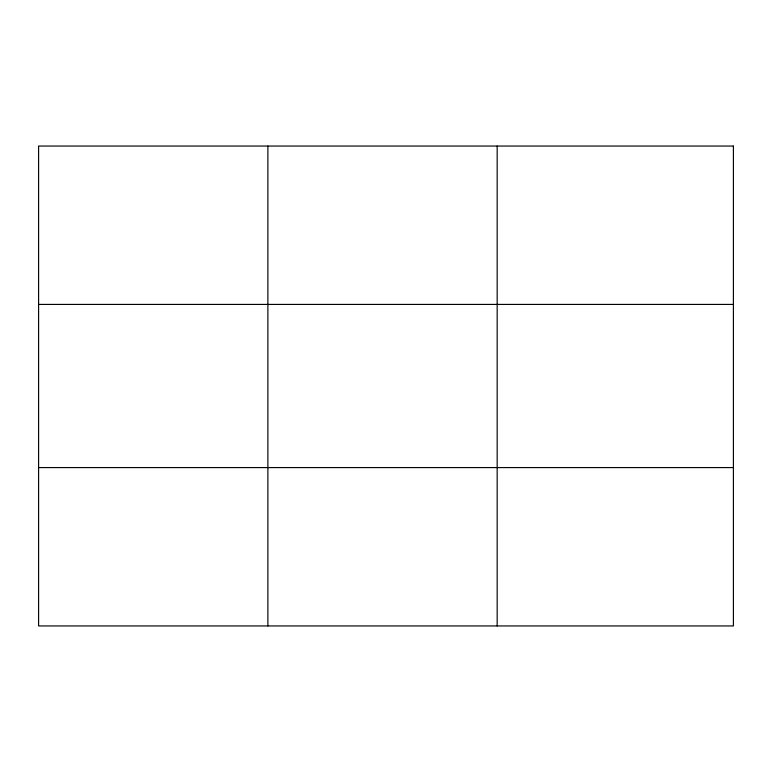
<?xml version="1.0" encoding="UTF-8"?>
<svg xmlns="http://www.w3.org/2000/svg" width="772" height="772" viewBox="0 0 772 772"><rect width="100%" height="100%" fill="white"/><g stroke="black" fill="none" stroke-linecap="round" stroke-linejoin="round"><path stroke-width="1.16" d="M267.884 625.947L267.884 146.053M497.168 625.947L497.168 146.053M38.6 304.419L733.4 304.419M38.6 467.581L733.4 467.581M733.4 146.053L733.4 625.947L38.6 625.947L38.6 146.053L733.4 146.053"/></g></svg>
